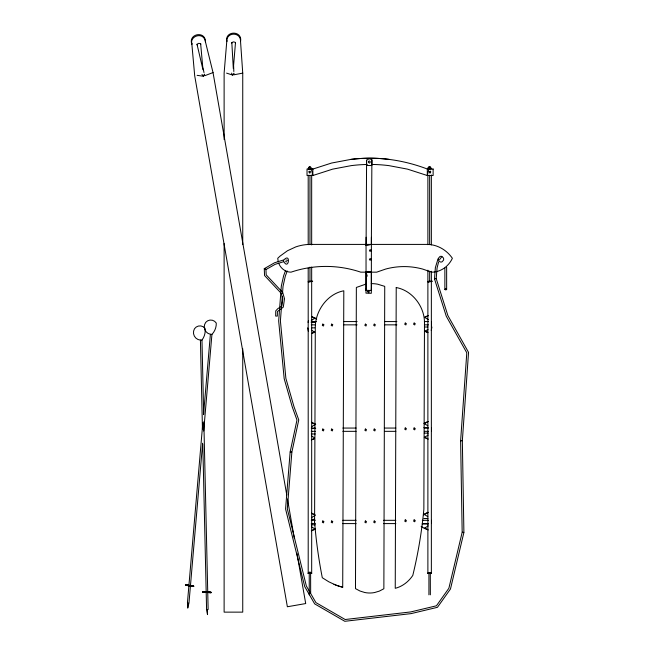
<?xml version="1.0" encoding="UTF-8"?>
<svg xmlns="http://www.w3.org/2000/svg" width="654" height="654" viewBox="0 0 654 654"><rect width="100%" height="100%" fill="white"/><g stroke="black" fill="none" stroke-linecap="round" stroke-linejoin="round"><path stroke-width="0.98" d="M371.889 159.821L371.848 165.544L366.567 165.495L366.6 160.181L368.725 158.963A3.622 3.613 0 0 1 370.139 158.963L371.889 159.821L371.349 244.433L366.093 245.144L366.117 237.23M366.093 245.144L366.6 160.181M314.582 522.096L315.302 327.499C315.236 311.01 327.139 293.965 343.808 290.785L342.712 587.21A56.309 56.309 0 0 1 335.649 584.987L328.815 581.807L322.299 577.727A497.424 497.424 0 0 1 314.59 522.096M311.672 267.045L311.68 573.444L308.206 573.444L309.121 572.234A1.635 0.997 5.2 0 1 310.446 572.234L311.672 573.444L309.685 573.444A8.461 2.616 0 0 0 309.244 573.452L309.726 573.321M366.036 244.408L366.036 290.327L371.349 290.49L371.398 237.32M366.06 288.97L366.036 290.327L366.036 272.219L371.349 272.17M233.323 68.596L231.818 42.502L233.658 41.864L235.505 42.469L233.592 65.384L233.83 71.515M371.349 290.49L371.349 272.268L366.036 272.219L367.295 276.16M366.068 288.618L365.978 293.139L371.292 293.303L371.382 288.79M310.339 166.933L309.375 167.04M310.503 166.942L310.65 167.171A3.417 3.368 2.4 0 1 311.647 169.002L308.197 169.026A2.698 2.657 2.4 0 1 308.287 168.307M428.869 167.138L430.332 167.171M202.642 443.24L188.981 602.931L187.796 607.934L187.992 602.841M235.448 43.262L235.497 42.6M282.258 296.491L280.402 320.91L285.88 378.372L293.916 406.445L298.755 419.909L291.856 452.2L287.319 508.853L306.35 586.009L315.931 602.612L345.181 619.518L410.753 611.923L436.431 605.792L448.873 588.265L462.165 532.282L460.62 440.763L466.793 352.792L446.273 316.242L434.501 278.882L435.368 267.617L438.033 258.87M282.487 293.442L283.035 286.321L285.275 276.266L287.229 270.969M187.428 602.8L202.83 422.762M203.525 414.62L210.4 334.268A7.554 7.529 85.3 0 1 205.74 322.332A6.597 6.581 -77.1 0 1 216.27 323.051A15.541 15.524 12.9 0 1 211.929 334.398L203.688 431.027M308.091 322.422L308.426 320.689M431.248 330.474L431.91 327.016M428.73 169.525L427.307 175.517L407.524 169.141L388.901 165.625A151.082 151.082 0 0 0 371.962 164.456M438.63 261.853L437.068 267.944L436.226 278.62L447.867 315.547L468.55 352.392L462.345 440.804L463.899 532.47L450.475 588.992L437.461 607.313L411.055 613.624L344.813 621.3L314.664 603.871L304.739 586.654L285.577 508.992L290.139 451.955L296.965 420.031L292.273 406.976L284.179 378.699L278.669 320.934L281.318 286.076L283.615 275.792L285.61 270.38M431.354 271.279L431.362 573.444L427.888 573.444L428.787 572.552A1.676 0.777 3.5 0 1 430.111 572.552L431.354 573.444L429.367 573.444A8.461 2.616 0 0 0 428.926 573.452L429.408 573.321M428.051 168.078L427.969 168.413A2.698 2.657 2.4 0 0 427.88 169.133M226.897 39.673C227.927 32.373 239.315 32.316 240.402 39.616M197.116 75.349L203.558 76.256L204.375 74.082L204.776 75.7L213.032 72.569L205.127 40.548M283.583 260.251C291.267 251.52 288.749 271.557 283.493 260.995M446.641 267.249L446.641 289.444L446.142 289.796A0.94 0.482 0 0 1 445.464 289.82L444.884 289.493L445.358 289.027M428.141 167.964L428.697 167.154M226.578 73.117L232.767 75.12L233.944 73.117L234.058 74.785L242.74 73.117L240.451 40.213M439.553 259.63L441.826 256.687M428.256 167.767L429.253 166.852M308.704 167.579L309.195 167.032M308.851 167.408L309.375 166.933M371.292 250.825L369.96 251.275L369.412 250.825L369.96 249.73L371.292 250.188M371.292 259.695L369.96 260.145L369.412 259.695L369.96 258.6L371.292 259.049M311.239 320.493L315.163 318.089L316.732 319.054M427.978 329.42L424.838 331.341L427.683 332.624M311.786 426.604L315.71 424.201L311.451 422.28M428.215 435.049L424.291 437.452L427.127 438.728M311.786 517.453L314.926 515.532M421.151 526.38L424.291 528.301L428.215 525.898M202.977 69.733L197.018 44.284L198.718 43.344L200.639 43.614L202.691 66.528L203.991 72.52M312.481 332.911L314.182 331.995M425.868 316.986L428.419 315.604M311.329 439.938L313.879 438.556M424.471 423.547L427.871 421.716M311.329 530.786L314.729 528.955M423.62 514.861L427.871 512.564M311.917 333.466L314.762 332.183L311.623 330.262M427.275 315.964L424.438 317.247L428.362 319.651M312.473 439.578L314.599 438.613M428.149 421.438L423.89 423.359L427.814 425.762M312.473 530.427L315.31 529.143L311.386 526.74M428.149 512.286L423.89 514.207L427.814 516.611M434.567 278.841L435.907 278.629M365.643 284.212L356.356 287.449L355.49 588.633L360.002 591.028L364.769 592.508A24.811 24.811 0 0 0 374.57 592.549L379.345 591.11L383.865 588.747L384.732 286.362L377.693 284.204A32.259 32.259 0 0 0 371.268 283.64M283.288 260.063L274.476 262.802L264.265 268.68L264.551 275.522L281.195 293.294L282.814 298.862L281.743 306.154L277.811 308.655L275.743 310.887L275.661 316.07L277.329 316.103L277.402 311.549L283.28 307.151L284.515 298.739L282.683 292.436L266.194 274.844L265.933 269.513M283.615 261.698L275.113 264.347L265.974 269.546L264.265 268.68L265.091 269.039M427.83 169.214C412.445 163.296 396.218 159.592 379.761 158.513A155.227 155.227 0 0 0 350.732 159.421L331.594 163.034L311.435 169.525L312.849 175.517L332.633 169.141L351.255 165.625A151.082 151.082 0 0 1 367.254 164.473M366.06 245.103L371.349 244.482M429.253 166.958L430.021 166.933M200.451 340.105A7.554 7.529 79.1 0 1 194.491 328.741A6.597 6.581 -83.3 0 1 205.045 328.324A15.541 15.524 6.7 0 1 201.947 340.072L200.418 340.105L202.446 428.901M460.669 440.763L462.026 440.788M311.263 321.572L316.356 321.572M343.873 321.572L357.117 321.572M384.634 321.572L396.864 321.572M424.372 321.572L428.476 321.572M311.124 322.422L315.163 322.422M311.263 324.85L315.334 324.85M343.873 324.85L357.117 324.85M384.634 324.85L396.864 324.85M424.372 324.85L428.452 324.85M424.838 327.016L427.871 327.016M311.729 327.858L314.762 327.858M423.89 427.683L427.929 427.683M311.263 428.059L315.342 428.059M342.851 428.059L356.103 428.059M384.634 428.059L395.842 428.059M424.372 428.059L428.452 428.059M311.672 428.525L315.71 428.525M311.263 431.338L315.342 431.338M342.851 431.338L356.103 431.338M384.634 431.338L395.842 431.338M424.372 431.338L428.452 431.338M424.291 433.12L428.329 433.12M311.271 433.97L315.31 433.97M423.89 518.532L427.929 518.532M311.672 519.382L314.705 519.382M311.263 520.314L315.342 520.314M342.851 520.314L356.103 520.314M383.612 520.314L395.842 520.314M422.337 520.314L428.452 520.314M311.263 523.592L315.342 523.592M342.851 523.592L356.103 523.592M383.612 523.592L395.842 523.592M422.337 523.592L428.452 523.592M422.271 523.977L428.329 523.977M311.271 524.819L315.31 524.819M309.832 573.444L308.206 573.141L311.68 573.444M429.514 573.444L427.888 573.223L431.362 573.444M366.036 272.219L371.349 272.358M210.4 334.268L211.953 334.398M463.384 532.421C465.035 532.585 461.103 532.16 462.721 532.348M291.3 452.176C293.066 452.331 289.027 451.701 290.646 452.077M427.888 573.223L429.662 573.444M193.739 586.09L185.45 584.79L185.474 585.248L193.764 586.54L193.625 586.074M308.206 573.141L309.98 573.444M429.809 573.444A8.02 2.477 0 0 1 430.348 573.452L429.891 573.321M310.127 573.444A8.02 2.477 0 0 1 310.666 573.452L310.209 573.321M285.545 261.633L286.779 261.821M285.888 259.981L287.613 260.325M446.036 289.003L446.641 289.444M312.326 316.814L315.163 318.089M424.291 528.301L427.127 529.585M311.451 513.137L314.999 514.731M425.419 331.145L427.969 332.526M312.032 316.912L315.432 318.743M424.871 437.256L428.272 439.096M311.729 422.558L314.28 423.939M424.871 528.105L428.272 529.944M311.729 513.415L315.13 515.246M311.386 435.891L314.525 437.812M201.955 74.499L203.558 76.256M231.491 73.117L232.767 75.12M438.572 260.349L440.044 261.853A2.477 2.477 0 0 0 442.079 261.796L443.486 260.202A3.082 3.082 0 0 0 443.428 258.003L441.949 256.491A2.477 2.477 0 0 0 439.913 256.556L438.515 258.15A3.082 3.082 0 0 0 438.368 259.63M204.972 39.968C202.225 31.891 189.415 36.183 191.892 44.276C187.812 33.689 205.609 30.321 205.446 41.848M278.866 263.636C280.803 268.516 285.675 272.195 291.005 272.17A108.916 108.916 0 0 1 360.722 272.146L376.671 272.17L385.59 269.08A70.264 70.264 0 0 1 422.697 269.08L431.615 272.17A21.607 21.607 0 0 0 435.172 271.868M197.009 44.268L197.173 44.93M278.277 261.911L277.729 258.289L280.002 256.155L287.482 250.744L295.763 246.91A45.085 45.085 0 0 1 310.552 244.408L426.833 244.408A29.577 29.577 0 0 1 434.182 245.34C441.581 247.237 448.08 252.019 452.38 258.289C449.609 264.322 444.352 269.252 437.959 271.214A21.607 21.607 0 0 1 435.875 271.745M307.691 327.858L308.353 331.316M213.032 72.569L286.754 494.947M287.458 498.969L294.3 538.193M296.932 553.276L305.704 603.56L287.368 606.757L194.696 75.766L191.753 42.943M210.89 592.246L211.005 592.696M210.563 592.23L210.629 592.679M210.449 592.23L210.523 592.679M210.269 592.222L210.343 592.671M210.057 592.205L210.122 592.655M209.869 592.197L210.032 592.655M209.754 592.197L209.828 592.647M209.452 592.181L209.525 592.63M209.288 592.172L209.354 592.622M209.141 592.164L209.215 592.614M208.839 592.148L208.904 592.598M208.52 592.14L208.585 592.589M208.274 592.123L208.389 592.573M208.103 592.115L208.234 592.573M207.947 592.107L208.013 592.557M207.768 592.099L207.939 592.557M207.629 592.091L207.702 592.549M207.514 592.091L207.67 592.54M207.392 592.083L207.465 592.532M207.228 592.074L207.302 592.524M206.958 592.066L207.114 592.516M206.803 592.058L206.917 592.508M206.689 592.05L206.754 592.499L206.639 592.05M206.427 592.042L206.533 592.491M206.304 592.034L206.37 592.483M206.108 592.025L206.272 592.475M206.084 592.025L206.157 592.475M205.945 592.017L206.018 592.467M205.773 592.009L205.847 592.459M205.552 592.001L205.716 592.45M205.397 591.993L205.528 592.442M204.882 591.968L205.021 592.418M204.579 591.952L204.645 592.401M204.432 591.944L204.498 592.393M204.269 591.935L204.334 592.385M203.966 591.927L204.032 592.377M203.754 591.911L203.917 592.369M203.476 591.903L203.549 592.352L203.345 591.895M203.263 591.895L203.337 592.344M203.157 591.886L203.231 592.336M202.781 591.87L202.895 592.32M206.795 609.544L207.498 614.613L207.146 609.536M200.655 43.744L200.729 44.415M240.549 41.545C242.732 30.297 224.51 30.378 226.774 41.611L226.864 40.278L224.118 73.117L224.118 139.474M231.81 42.485L231.868 43.164M193.584 586.066L193.6 586.515M193.257 586.017L193.282 586.466M193.151 585.992L193.175 586.45M192.971 585.968L192.995 586.425M192.775 586.393L192.66 585.919L192.595 586.36M192.456 585.886L192.48 586.344M192.162 585.845L192.178 586.295M191.998 585.812L192.023 586.27M191.851 585.796L191.875 586.246M191.548 585.747L191.573 586.205M191.238 585.698L191.262 586.156M191.033 585.665L191.058 586.123M190.862 585.641L191.017 586.115M190.829 585.632L190.854 586.09M190.592 585.6L190.69 586.066M190.494 585.583L190.518 586.041M190.33 585.559L190.379 586.017M190.249 585.543L190.289 586M190.126 585.526L190.167 585.984M189.962 585.502L190.012 585.959M189.774 585.469L189.799 585.927L189.693 585.461M189.537 585.436L189.603 585.894M189.382 585.412L189.447 585.87M189.227 585.387L189.292 585.845L189.169 585.371M188.941 585.338L189.088 585.812M188.826 585.322L188.949 585.796M188.695 585.297L188.712 585.755M188.393 585.256L188.54 585.731M188.311 585.24L188.385 585.706M188.156 585.216L188.229 585.682M187.706 585.142L187.731 585.6M187.641 585.134L187.665 585.592M187.338 585.085L187.363 585.543M187.191 585.068L187.216 585.518M187.028 585.044L187.052 585.494M186.619 584.978L186.75 585.453M186.529 584.962L186.553 585.42M186.218 584.913L186.276 585.371M186.12 584.897L186.145 585.355M185.932 584.872L186.063 585.338M185.564 584.815L185.63 585.273M187.649 602.816L187.796 607.934M201.972 340.072L203.68 414.579M203.844 421.724L208.136 609.512M202.797 444.213L206.582 609.544M444.867 268.107L444.867 289.387M431.509 321.572L431.509 324.85M431.509 428.059L431.509 431.338M431.509 520.314L431.509 523.592M431.354 174.97L431.354 244.923M430.291 573.345L430.348 594.829M429.653 175.19L429.653 244.629M429.653 271.181L429.653 281.392M428.926 573.362L428.926 594.854M427.88 175.158L427.888 244.686M427.88 270.184L427.888 573.444M311.672 174.97L311.672 244.923M310.609 573.345L310.666 593.153M309.971 175.19L309.971 244.629M309.971 267.094L309.971 281.392M309.244 573.362L309.244 592.32M309.244 593.145L309.244 594.854M308.197 175.158L308.206 244.686M308.197 268.14L308.206 573.444M242.74 73.117L242.74 244.621M242.74 348.754L242.74 612.136L224.118 612.136L224.118 243.599M350.732 159.421A155.276 155.276 0 0 1 389.424 159.421M445.366 288.921A0.94 0.482 0 0 1 446.036 288.896M430.348 167.056A3.417 3.368 2.4 0 1 431.338 168.895L427.88 169.026A2.698 2.657 2.4 0 1 427.969 168.307M342.712 587.21A56.628 56.628 0 0 1 333.916 584.275M396.226 287.547L395.245 588.314C402.48 586.499 408.668 581.586 412.788 575.446A455.805 455.805 0 0 0 423.857 509.188L424.479 322.88C424.642 306.701 412.404 290.507 396.226 287.547M367.769 291.488C368.889 295.502 370.385 288.586 367.769 291.488M308.974 171.798C309.873 175.885 311.729 169.084 308.974 171.798M429.253 171.798C430.152 175.885 432.008 169.084 429.253 171.798M368.586 161.391L368.48 161.644A1.3 1.3 0 0 0 368.513 162.47L369.461 163.075L370.148 162.388A1.3 1.3 0 0 0 370.115 161.563L369.396 160.941L368.586 161.391M311.615 281.416C300.423 283.002 321.286 280.386 308.263 281.441L311.615 281.416M431.297 281.416C420.056 283.002 441.017 280.402 427.945 281.441L431.297 281.416M322.798 324.122L322.348 325.455L323.444 326.003L323.894 324.67L322.798 324.122M331.668 324.122L331.218 325.455L332.306 326.003L332.755 324.67L331.668 324.122M365.357 324.122L364.899 325.455L365.995 326.003L366.444 324.67L365.357 324.122M374.219 324.122L373.769 325.455L374.865 326.003L375.314 324.67L374.219 324.122M405.251 323.043L404.793 324.376L405.889 324.924L406.338 323.591L405.251 323.043M322.798 429.032L322.348 430.365L323.444 430.921L323.894 429.588L322.798 429.032M414.113 323.043L413.663 324.376L414.759 324.924L415.208 323.591L414.113 323.043M331.668 429.032L331.218 430.365L332.306 430.921L332.755 429.588L331.668 429.032M365.357 429.032L364.899 430.365L365.995 430.921L366.444 429.588L365.357 429.032M374.219 429.032L373.769 430.365L374.865 430.921L375.314 429.588L374.219 429.032M322.798 520.968L322.348 522.301L323.444 522.857L323.894 521.524L322.798 520.968M405.251 427.953L404.793 429.286L405.889 429.841L406.338 428.509L405.251 427.953M331.668 520.968L331.218 522.301L332.306 522.857L332.755 521.524L331.668 520.968M414.113 427.953L413.663 429.286L414.759 429.841L415.208 428.509L414.113 427.953M365.357 520.968L364.899 522.301L365.995 522.857L366.444 521.524L365.357 520.968M374.219 520.968L373.769 522.301L374.865 522.857L375.314 521.524L374.219 520.968M405.251 519.889L404.793 521.222L405.889 521.769L406.338 520.437L405.251 519.889M414.113 519.889L413.663 521.222L414.759 521.769L415.208 520.437L414.113 519.889M312.849 169.026L307.028 169.026L307.028 175.517L312.849 175.517L312.849 169.026M433.128 169.026L427.307 169.026L427.307 175.517L433.128 175.517L433.128 169.026M211.046 592.254L202.666 591.862L202.74 592.311L211.119 592.704L211.046 592.254"/></g></svg>
